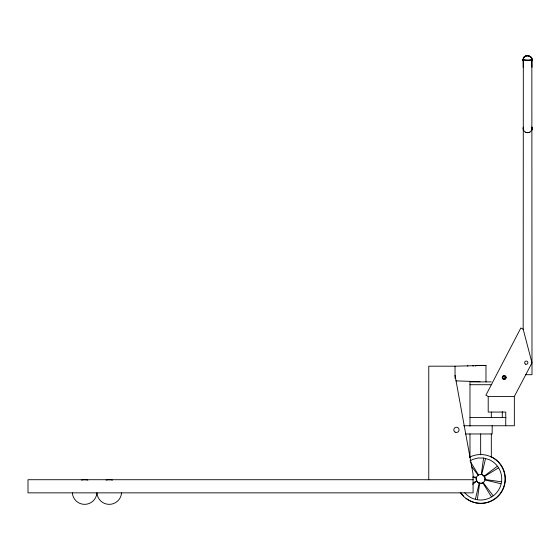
<?xml version="1.0" encoding="UTF-8"?>
<svg xmlns="http://www.w3.org/2000/svg" width="560" height="560" viewBox="0 0 560 560"><rect width="100%" height="100%" fill="white"/><g stroke="black" fill="none" stroke-linecap="round" stroke-linejoin="round"><path stroke-width="0.84" d="M523.173 67.277L523.18 60.067C522.501 52.696 534.03 56.252 531.664 59.948M523.327 59.325C524.517 60.858 529.851 60.039 531.972 59.934M531.846 59.325C530.754 60.907 525.035 59.913 523.327 59.976M523.327 60.046L523.173 329.21L531.993 362.831L514.353 396.452L514.353 425.754L463.638 425.754M485.1 479.556C485.548 476.749 482.923 474.082 480.109 474.474A4.487 4.487 0 0 0 476.854 481.306A4.487 4.487 0 0 0 484.421 481.376A4.487 4.487 0 0 0 481.285 474.488L483.588 458.045L478.086 458.003L472.752 459.382L469.924 460.978M523.222 59.794L523.334 58.926M477.393 499.268L479.703 482.832M523.18 59.542C523.271 53.879 533.302 54.915 531.846 60.55L531.986 59.598M523.327 128.345L523.327 130.137M531.846 130.137L531.846 128.345M475.461 498.862L479.227 483.147C476.798 482.44 475.531 479.465 476.525 477.176M481.705 474.565L485.576 458.423M502.768 376.67L503.37 376.075A1.645 1.645 0 0 1 505.834 377.496L504.616 379.078M523.327 59.521L523.327 58.541M472.682 484.288L476.987 481.047M484.001 476.266L497.252 466.277M472.934 483.056L476.616 480.795M484.407 476.497L498.393 467.922M483.357 482.517L481.201 483.385L479.227 483.147M525.378 132.23L527.583 132.72L529.788 132.23M528.598 132.587L526.568 132.587M428.764 479.717L428.764 366.191L455.049 366.191L485.982 365.4L485.982 381.899M485.982 365.4L475.335 365.4L475.335 366.191M525.77 374.696L531.993 374.696L531.846 59.976M491.33 381.899L469.98 381.899L469.98 426.181M469.98 384.713L491.33 384.713M523.173 329.21L520.842 327.992L485.877 395.241L488.208 396.452L514.353 396.452M469.98 417.543L506.023 417.543M465.612 433.965L492.17 433.965L492.17 425.754M473.081 479.717L28 479.717L28 492.856L473.081 492.856L473.081 474.236L455.049 375.361M455.903 380.877L479.962 381.696M531.846 60.046L531.993 67.277M531.832 61.201A4.403 4.403 0 0 0 527.583 55.664A4.403 4.403 0 0 0 523.334 61.201L523.327 60.081M472.864 477.386L476.322 477.869M484.666 479.451L501.102 481.754M503.769 377.629L504.903 377.797M473.074 476.651L476.441 477.456M485.023 479.934L500.738 483.7M483.588 458.045L488.894 459.515A21.091 21.091 0 0 1 497.749 491.281A21.091 21.091 0 0 1 464.807 492.842M504.616 375.907L505.834 377.496A1.645 1.645 0 0 1 503.37 378.917L502.768 378.315M531.846 59.521L531.846 58.541M471.303 466.137L478.1 475.153M482.881 482.167L492.877 495.425M470.827 462.448L478.478 474.922M482.846 482.825L491.239 496.517M528.724 132.573A4.41 4.41 0 0 0 531.846 127.169L531.846 129.997M523.327 129.451L523.327 127.169A4.41 4.41 0 0 0 526.442 132.573M523.264 60.991L523.187 60.025M531.846 127.169L531.846 128.037M505.743 425.754L505.743 412.055L488.208 412.055L488.208 396.452M502.299 411.635L502.299 417.543M491.33 412.055L491.33 417.543M491.33 433.965L491.33 457.457M480.655 433.965L480.655 454.846M473.081 365.4L473.081 366.191M469.98 433.965L469.98 457.457M467.761 365.4L467.761 366.191M455.049 366.191L455.049 378.259M491.015 456.666A24.444 24.444 0 0 1 501.886 491.498A24.444 24.444 0 0 1 466.039 498.323M463.631 496.216A24.444 24.444 0 0 1 460.593 492.506M469.343 457.31A24.402 24.402 0 0 1 501.893 466.914A24.402 24.402 0 0 1 493.367 499.758A24.402 24.402 0 0 1 460.257 492.317M72.338 492.842A12.32 12.32 0 0 0 84.63 504.357A12.32 12.32 0 0 0 96.922 492.842A12.32 12.32 0 0 0 109.27 504.357A12.32 12.32 0 0 0 121.562 492.842M81.445 480.137A12.32 12.32 0 0 1 87.822 480.137M106.085 480.137A12.32 12.32 0 0 1 112.455 480.137M503.37 378.917A1.645 1.645 0 0 1 503.37 376.075M523.327 60.55L523.18 59.598L523.327 60.543M503.202 379.204A1.974 1.974 0 0 0 506.163 377.496A1.974 1.974 0 0 0 503.202 375.788A1.974 1.974 0 0 0 503.202 379.204M525.427 364.105A1.645 1.645 0 0 0 527.891 362.684A1.645 1.645 0 0 0 525.427 361.256A1.645 1.645 0 0 0 525.427 364.105M455.126 432.131A2.625 2.625 0 0 0 459.067 429.856A2.625 2.625 0 0 0 455.126 427.581A2.625 2.625 0 0 0 455.126 432.131"/></g></svg>
